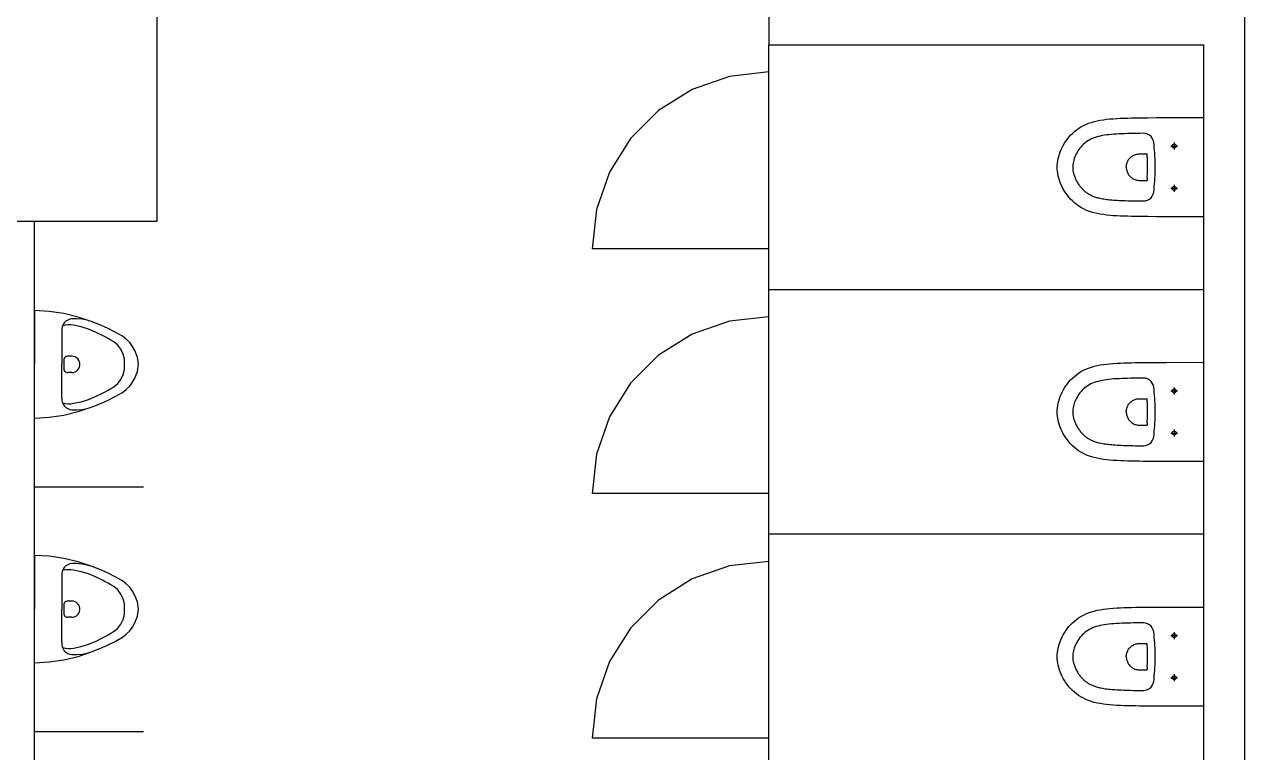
# Model space of a CAD drawing. Header units: centimetres. Extents: x 0 to 12606, y -30 to 2970.
# Drawn here: x 1705.4 to 1929.7, y 1401.7 to 1535.5 of the extents above; entities that cross this region are included whole.
import ezdxf

# ---------------------------------------------------------------- set-up
doc = ezdxf.new("R2010")
doc.units = ezdxf.units.CM
doc.layers.add('SCOTT-MIMARI', color=8, linetype='CONTINUOUS')

msp = doc.modelspace()

# ---------------------------------------------------------------- linework, layer by layer
at = {"layer": 'SCOTT-MIMARI'}
for p, q in [((1842.24, 1539.3), (1842.24, 1531.8)), ((1842.24, 1486.8), (1842.24, 1531.8)), ((1842.24, 1531.8), (1922.24, 1531.8)), ((1899.65, 1516.7), (1900.1, 1516.95)), ((1900.1, 1516.95), (1900.57, 1517.17)), ((1900.57, 1517.17), (1901.06, 1517.37)), ((1901.06, 1517.37), (1901.57, 1517.54)), ((1901.57, 1517.54), (1902.1, 1517.69)), ((1902.1, 1517.69), (1902.64, 1517.82)), ((1902.64, 1517.82), (1903.21, 1517.93)), ((1903.21, 1517.93), (1903.78, 1518.02)), ((1903.78, 1518.02), (1904.37, 1518.1)), ((1904.37, 1518.1), (1904.98, 1518.16)), ((1904.98, 1518.16), (1905.6, 1518.21)), ((1905.6, 1518.21), (1906.24, 1518.25)), ((1906.24, 1518.25), (1906.89, 1518.29)), ((1906.89, 1518.29), (1907.55, 1518.31)), ((1907.55, 1518.31), (1908.24, 1518.33)), ((1908.24, 1518.33), (1908.94, 1518.35)), ((1908.94, 1518.35), (1909.65, 1518.37)), ((1909.65, 1518.37), (1910.39, 1518.38)), ((1910.39, 1518.38), (1911.15, 1518.38)), ((1911.15, 1518.38), (1911.92, 1518.39)), ((1911.92, 1518.39), (1913.55, 1518.4)), ((1913.55, 1518.4), (1915.27, 1518.41)), ((1915.27, 1518.41), (1922.24, 1518.42)), ((1922.24, 1500.17), (1922.24, 1518.42)), ((1897.15, 1514.45), (1897.44, 1514.82)), ((1897.44, 1514.82), (1897.75, 1515.17)), ((1897.75, 1515.17), (1898.08, 1515.51)), ((1898.08, 1515.51), (1898.44, 1515.83)), ((1898.44, 1515.83), (1898.82, 1516.14)), ((1898.82, 1516.14), (1899.22, 1516.43)), ((1899.22, 1516.43), (1899.65, 1516.7)), ((1901.77, 1514.58), (1901.46, 1514.44)), ((1902.09, 1514.71), (1901.77, 1514.58)), ((1902.43, 1514.82), (1902.09, 1514.71)), ((1902.79, 1514.92), (1902.43, 1514.82)), ((1903.16, 1515.01), (1902.79, 1514.92)), ((1903.54, 1515.09), (1903.16, 1515.01)), ((1903.95, 1515.16), (1903.54, 1515.09)), ((1904.37, 1515.22), (1903.95, 1515.16)), ((1904.8, 1515.27), (1904.37, 1515.22)), ((1905.25, 1515.31), (1904.8, 1515.27)), ((1905.71, 1515.35), (1905.25, 1515.31)), ((1906.18, 1515.38), (1905.71, 1515.35)), ((1906.66, 1515.41), (1906.18, 1515.38)), ((1907.14, 1515.43), (1906.66, 1515.41)), ((1907.65, 1515.45), (1907.14, 1515.43)), ((1908.18, 1515.47), (1907.65, 1515.45)), ((1908.73, 1515.48), (1908.18, 1515.47)), ((1909.3, 1515.49), (1908.73, 1515.48)), ((1909.9, 1515.5), (1909.3, 1515.49)), ((1910.51, 1515.51), (1909.9, 1515.5)), ((1911.15, 1515.52), (1910.51, 1515.51)), ((1895.84, 1512.11), (1896.01, 1512.52)), ((1896.01, 1512.52), (1896.2, 1512.92)), ((1896.2, 1512.92), (1896.4, 1513.31)), ((1896.4, 1513.31), (1896.63, 1513.7)), ((1896.63, 1513.7), (1896.88, 1514.08)), ((1896.88, 1514.08), (1897.15, 1514.45)), ((1899.28, 1512.54), (1899.1, 1512.28)), ((1899.47, 1512.8), (1899.28, 1512.54)), ((1899.68, 1513.05), (1899.47, 1512.8)), ((1899.9, 1513.29), (1899.68, 1513.05)), ((1900.13, 1513.52), (1899.9, 1513.29)), ((1900.37, 1513.73), (1900.13, 1513.52)), ((1900.62, 1513.93), (1900.37, 1513.73)), ((1900.89, 1514.12), (1900.62, 1513.93)), ((1901.17, 1514.29), (1900.89, 1514.12)), ((1901.46, 1514.44), (1901.17, 1514.29)), ((1913.08, 1513.37), (1913.02, 1513.88)), ((1913.13, 1512.87), (1913.08, 1513.37)), ((1913.18, 1512.36), (1913.13, 1512.87)), ((1913.21, 1511.85), (1913.18, 1512.36)), ((1916.15, 1513.17), (1917.43, 1513.17)), ((1916.79, 1513.81), (1916.79, 1512.53)), ((1895.29, 1509.64), (1895.32, 1510.05)), ((1895.32, 1510.05), (1895.38, 1510.47)), ((1895.38, 1510.47), (1895.46, 1510.88)), ((1895.46, 1510.88), (1895.57, 1511.29)), ((1895.57, 1511.29), (1895.69, 1511.7)), ((1895.69, 1511.7), (1895.84, 1512.11)), ((1898.2, 1510.06), (1898.16, 1509.8)), ((1898.26, 1510.33), (1898.2, 1510.06)), ((1898.33, 1510.61), (1898.26, 1510.33)), ((1898.42, 1510.89), (1898.33, 1510.61)), ((1898.53, 1511.17), (1898.42, 1510.89)), ((1898.65, 1511.45), (1898.53, 1511.17)), ((1898.79, 1511.73), (1898.65, 1511.45)), ((1898.94, 1512), (1898.79, 1511.73)), ((1899.1, 1512.28), (1898.94, 1512)), ((1908.07, 1509.95), (1908.12, 1510.11)), ((1908.12, 1510.11), (1908.18, 1510.27)), ((1908.18, 1510.27), (1908.25, 1510.42)), ((1908.25, 1510.42), (1908.33, 1510.56)), ((1908.33, 1510.56), (1908.42, 1510.7)), ((1908.42, 1510.7), (1908.52, 1510.83)), ((1908.52, 1510.83), (1908.63, 1510.95)), ((1908.63, 1510.95), (1908.74, 1511.07)), ((1908.74, 1511.07), (1908.87, 1511.18)), ((1908.87, 1511.18), (1908.99, 1511.28)), ((1908.99, 1511.28), (1909.13, 1511.37)), ((1909.13, 1511.37), (1909.28, 1511.45)), ((1909.28, 1511.45), (1909.43, 1511.52)), ((1909.43, 1511.52), (1909.59, 1511.59)), ((1909.59, 1511.59), (1909.75, 1511.64)), ((1909.75, 1511.64), (1909.93, 1511.68)), ((1909.93, 1511.68), (1910.11, 1511.71)), ((1910.11, 1511.71), (1910.3, 1511.73)), ((1910.3, 1511.73), (1910.49, 1511.73)), ((1910.49, 1511.73), (1911.85, 1511.72)), ((1911.85, 1511.22), (1911.85, 1511.72)), ((1911.86, 1511), (1911.85, 1511.22)), ((1911.86, 1510.13), (1911.86, 1511)), ((1911.86, 1509.09), (1911.86, 1510.13)), ((1913.24, 1511.34), (1913.21, 1511.85)), ((1913.27, 1510.83), (1913.24, 1511.34)), ((1913.29, 1510.32), (1913.27, 1510.83)), ((1913.3, 1509.81), (1913.29, 1510.32)), ((1895.28, 1509.3), (1895.29, 1509.64)), ((1895.29, 1508.95), (1895.28, 1509.3)), ((1895.32, 1508.54), (1895.29, 1508.95)), ((1895.38, 1508.13), (1895.32, 1508.54)), ((1895.46, 1507.72), (1895.38, 1508.13)), ((1898.16, 1509.8), (1898.13, 1509.55)), ((1898.13, 1509.55), (1898.13, 1509.3)), ((1898.13, 1509.3), (1898.13, 1509.18)), ((1898.13, 1509.18), (1898.13, 1509.06)), ((1898.13, 1509.06), (1898.14, 1508.94)), ((1898.14, 1508.94), (1898.16, 1508.81)), ((1898.16, 1508.81), (1898.17, 1508.68)), ((1898.17, 1508.68), (1898.2, 1508.55)), ((1898.2, 1508.55), (1898.22, 1508.41)), ((1898.22, 1508.41), (1898.26, 1508.27)), ((1898.26, 1508.27), (1898.29, 1508.12)), ((1898.29, 1508.12), (1898.34, 1507.97)), ((1898.34, 1507.97), (1898.39, 1507.81)), ((1898.39, 1507.81), (1898.44, 1507.66)), ((1907.98, 1509.46), (1908, 1509.63)), ((1907.98, 1509.3), (1907.98, 1509.46)), ((1907.98, 1509.3), (1907.98, 1509.13)), ((1907.98, 1509.13), (1908, 1508.97)), ((1908, 1509.63), (1908.03, 1509.79)), ((1908, 1508.97), (1908.03, 1508.8)), ((1908.03, 1509.79), (1908.07, 1509.95)), ((1908.03, 1508.8), (1908.07, 1508.64)), ((1908.07, 1508.64), (1908.12, 1508.48)), ((1908.12, 1508.48), (1908.18, 1508.33)), ((1908.18, 1508.33), (1908.25, 1508.18)), ((1908.25, 1508.18), (1908.33, 1508.04)), ((1908.33, 1508.04), (1908.42, 1507.9)), ((1908.42, 1507.9), (1908.52, 1507.77)), ((1911.85, 1507.37), (1911.86, 1508.25)), ((1911.86, 1508.25), (1911.86, 1509.09)), ((1913.27, 1507.76), (1913.29, 1508.28)), ((1913.29, 1508.28), (1913.3, 1508.79)), ((1913.3, 1509.3), (1913.3, 1509.81)), ((1913.3, 1508.79), (1913.3, 1509.3)), ((1895.57, 1507.3), (1895.46, 1507.72)), ((1895.69, 1506.89), (1895.57, 1507.3)), ((1895.84, 1506.48), (1895.69, 1506.89)), ((1896.01, 1506.08), (1895.84, 1506.48)), ((1896.2, 1505.68), (1896.01, 1506.08)), ((1896.4, 1505.28), (1896.2, 1505.68)), ((1898.44, 1507.66), (1898.5, 1507.5)), ((1898.5, 1507.5), (1898.57, 1507.33)), ((1898.57, 1507.33), (1898.64, 1507.17)), ((1898.64, 1507.17), (1898.71, 1507.01)), ((1898.71, 1507.01), (1898.79, 1506.85)), ((1898.79, 1506.85), (1898.88, 1506.7)), ((1898.88, 1506.7), (1898.97, 1506.54)), ((1898.97, 1506.54), (1899.06, 1506.38)), ((1899.06, 1506.38), (1899.16, 1506.23)), ((1899.16, 1506.23), (1899.26, 1506.08)), ((1899.26, 1506.08), (1899.36, 1505.94)), ((1899.36, 1505.94), (1899.47, 1505.8)), ((1899.47, 1505.8), (1899.57, 1505.66)), ((1899.57, 1505.66), (1899.68, 1505.53)), ((1908.52, 1507.77), (1908.62, 1507.64)), ((1908.62, 1507.64), (1908.74, 1507.53)), ((1908.74, 1507.53), (1908.86, 1507.42)), ((1908.86, 1507.42), (1908.99, 1507.32)), ((1908.99, 1507.32), (1909.12, 1507.23)), ((1909.12, 1507.23), (1909.27, 1507.15)), ((1909.27, 1507.15), (1909.42, 1507.07)), ((1909.42, 1507.07), (1909.57, 1507.01)), ((1909.57, 1507.01), (1909.74, 1506.96)), ((1909.74, 1506.96), (1909.92, 1506.91)), ((1909.92, 1506.91), (1910.1, 1506.88)), ((1910.1, 1506.88), (1910.29, 1506.87)), ((1910.29, 1506.87), (1910.48, 1506.86)), ((1910.48, 1506.86), (1911.85, 1506.87)), ((1911.85, 1507.37), (1911.85, 1506.87)), ((1913.08, 1505.22), (1913.13, 1505.73)), ((1913.13, 1505.73), (1913.18, 1506.24)), ((1913.18, 1506.24), (1913.21, 1506.75)), ((1913.21, 1506.75), (1913.24, 1507.25)), ((1913.24, 1507.25), (1913.27, 1507.76)), ((1916.79, 1506.06), (1916.79, 1504.78)), ((1896.63, 1504.9), (1896.4, 1505.28)), ((1896.88, 1504.51), (1896.63, 1504.9)), ((1897.15, 1504.14), (1896.88, 1504.51)), ((1897.44, 1503.77), (1897.15, 1504.14)), ((1897.75, 1503.42), (1897.44, 1503.77)), ((1898.08, 1503.08), (1897.75, 1503.42)), ((1899.68, 1505.53), (1899.8, 1505.41)), ((1899.8, 1505.41), (1899.91, 1505.29)), ((1899.91, 1505.29), (1900.03, 1505.17)), ((1900.03, 1505.17), (1900.14, 1505.06)), ((1900.14, 1505.06), (1900.26, 1504.96)), ((1900.26, 1504.96), (1900.38, 1504.85)), ((1900.38, 1504.85), (1900.5, 1504.76)), ((1900.5, 1504.76), (1900.62, 1504.67)), ((1900.62, 1504.67), (1900.74, 1504.58)), ((1900.74, 1504.58), (1900.87, 1504.49)), ((1900.87, 1504.49), (1900.99, 1504.41)), ((1900.99, 1504.41), (1901.12, 1504.33)), ((1901.12, 1504.33), (1901.26, 1504.26)), ((1901.26, 1504.26), (1901.4, 1504.18)), ((1901.4, 1504.18), (1901.54, 1504.12)), ((1901.54, 1504.12), (1901.68, 1504.05)), ((1901.68, 1504.05), (1901.83, 1503.98)), ((1901.83, 1503.98), (1901.99, 1503.92)), ((1901.99, 1503.92), (1902.16, 1503.86)), ((1902.16, 1503.86), (1902.34, 1503.8)), ((1902.34, 1503.8), (1902.52, 1503.74)), ((1902.52, 1503.74), (1902.72, 1503.69)), ((1902.72, 1503.69), (1902.93, 1503.64)), ((1902.93, 1503.64), (1903.14, 1503.59)), ((1903.14, 1503.59), (1903.37, 1503.54)), ((1903.37, 1503.54), (1903.61, 1503.49)), ((1903.61, 1503.49), (1903.86, 1503.45)), ((1903.86, 1503.45), (1904.13, 1503.41)), ((1904.13, 1503.41), (1904.4, 1503.37)), ((1904.4, 1503.37), (1904.69, 1503.34)), ((1904.69, 1503.34), (1904.98, 1503.31)), ((1913.02, 1504.71), (1913.08, 1505.22)), ((1916.15, 1505.42), (1917.43, 1505.42)), ((1898.44, 1502.76), (1898.08, 1503.08)), ((1898.82, 1502.45), (1898.44, 1502.76)), ((1899.22, 1502.16), (1898.82, 1502.45)), ((1899.65, 1501.89), (1899.22, 1502.16)), ((1900.1, 1501.65), (1899.65, 1501.89)), ((1900.57, 1501.42), (1900.1, 1501.65)), ((1901.06, 1501.22), (1900.57, 1501.42)), ((1901.57, 1501.05), (1901.06, 1501.22)), ((1904.98, 1503.31), (1905.3, 1503.28)), ((1905.3, 1503.28), (1905.62, 1503.25)), ((1905.62, 1503.25), (1905.96, 1503.23)), ((1905.96, 1503.23), (1906.31, 1503.2)), ((1906.31, 1503.2), (1906.67, 1503.18)), ((1906.67, 1503.18), (1907.05, 1503.17)), ((1907.05, 1503.17), (1907.44, 1503.15)), ((1907.44, 1503.15), (1907.85, 1503.14)), ((1907.85, 1503.14), (1908.28, 1503.12)), ((1908.28, 1503.12), (1908.72, 1503.11)), ((1908.72, 1503.11), (1909.17, 1503.1)), ((1909.17, 1503.1), (1909.64, 1503.09)), ((1909.64, 1503.09), (1910.13, 1503.09)), ((1910.13, 1503.09), (1910.63, 1503.08)), ((1910.63, 1503.08), (1911.15, 1503.08)), ((1902.1, 1500.9), (1901.57, 1501.05)), ((1902.64, 1500.77), (1902.1, 1500.9)), ((1903.21, 1500.66), (1902.64, 1500.77)), ((1903.78, 1500.57), (1903.21, 1500.66)), ((1904.37, 1500.49), (1903.78, 1500.57)), ((1904.98, 1500.43), (1904.37, 1500.49)), ((1905.6, 1500.38), (1904.98, 1500.43)), ((1906.24, 1500.34), (1905.6, 1500.38)), ((1906.89, 1500.31), (1906.24, 1500.34)), ((1907.55, 1500.28), (1906.89, 1500.31)), ((1908.24, 1500.26), (1907.55, 1500.28)), ((1908.94, 1500.24), (1908.24, 1500.26)), ((1909.65, 1500.23), (1908.94, 1500.24)), ((1910.39, 1500.22), (1909.65, 1500.23)), ((1911.15, 1500.21), (1910.39, 1500.22)), ((1911.92, 1500.2), (1911.15, 1500.21)), ((1913.55, 1500.19), (1911.92, 1500.2)), ((1916.17, 1500.18), (1913.55, 1500.19)), ((1922.24, 1500.17), (1916.17, 1500.18)), ((1842.24, 1441.8), (1842.24, 1486.8)), ((1842.24, 1486.8), (1922.24, 1486.8)), ((1707.24, 1482.92), (1707.24, 1473.05)), ((1712.24, 1479.21), (1712.24, 1473.05)), ((1714.09, 1474.53), (1713.34, 1474.53)), ((1707.24, 1463.17), (1707.24, 1473.05)), ((1712.24, 1466.88), (1712.24, 1473.05)), ((1712.59, 1473.78), (1712.59, 1472.28)), ((1899.65, 1471.7), (1900.1, 1471.95)), ((1900.1, 1471.95), (1900.57, 1472.17)), ((1900.57, 1472.17), (1901.06, 1472.37)), ((1901.06, 1472.37), (1901.57, 1472.54)), ((1901.57, 1472.54), (1902.1, 1472.69)), ((1902.1, 1472.69), (1902.64, 1472.82)), ((1902.64, 1472.82), (1903.21, 1472.93)), ((1903.21, 1472.93), (1903.78, 1473.02)), ((1903.78, 1473.02), (1904.37, 1473.1)), ((1904.37, 1473.1), (1904.98, 1473.16)), ((1904.98, 1473.16), (1905.6, 1473.21)), ((1905.6, 1473.21), (1906.24, 1473.25)), ((1906.24, 1473.25), (1906.89, 1473.29)), ((1906.89, 1473.29), (1907.55, 1473.31)), ((1907.55, 1473.31), (1908.24, 1473.33)), ((1908.24, 1473.33), (1908.94, 1473.35)), ((1908.94, 1473.35), (1909.65, 1473.37)), ((1909.65, 1473.37), (1910.39, 1473.38)), ((1910.39, 1473.38), (1911.15, 1473.38)), ((1911.15, 1473.38), (1911.92, 1473.39)), ((1911.92, 1473.39), (1913.55, 1473.4)), ((1913.55, 1473.4), (1915.27, 1473.41)), ((1915.27, 1473.41), (1922.24, 1473.42)), ((1922.24, 1455.17), (1922.24, 1473.42)), ((1714.09, 1471.53), (1713.34, 1471.53)), ((1897.15, 1469.45), (1897.44, 1469.82)), ((1897.44, 1469.82), (1897.75, 1470.17)), ((1897.75, 1470.17), (1898.08, 1470.51)), ((1898.08, 1470.51), (1898.44, 1470.83)), ((1898.44, 1470.83), (1898.82, 1471.14)), ((1898.82, 1471.14), (1899.22, 1471.43)), ((1899.22, 1471.43), (1899.65, 1471.7)), ((1902.09, 1469.71), (1901.77, 1469.58)), ((1902.43, 1469.82), (1902.09, 1469.71)), ((1902.79, 1469.92), (1902.43, 1469.82)), ((1903.16, 1470.01), (1902.79, 1469.92)), ((1903.54, 1470.09), (1903.16, 1470.01)), ((1903.95, 1470.16), (1903.54, 1470.09)), ((1904.37, 1470.22), (1903.95, 1470.16)), ((1904.8, 1470.27), (1904.37, 1470.22)), ((1905.25, 1470.31), (1904.8, 1470.27)), ((1905.71, 1470.35), (1905.25, 1470.31)), ((1906.18, 1470.38), (1905.71, 1470.35)), ((1906.66, 1470.41), (1906.18, 1470.38)), ((1907.14, 1470.43), (1906.66, 1470.41)), ((1907.65, 1470.45), (1907.14, 1470.43)), ((1908.18, 1470.47), (1907.65, 1470.45)), ((1908.73, 1470.48), (1908.18, 1470.47)), ((1909.3, 1470.49), (1908.73, 1470.48)), ((1909.9, 1470.5), (1909.3, 1470.49)), ((1910.51, 1470.51), (1909.9, 1470.5)), ((1911.15, 1470.52), (1910.51, 1470.51)), ((1895.84, 1467.11), (1896.01, 1467.52)), ((1896.01, 1467.52), (1896.2, 1467.92)), ((1896.2, 1467.92), (1896.4, 1468.31)), ((1896.4, 1468.31), (1896.63, 1468.7)), ((1896.63, 1468.7), (1896.88, 1469.08)), ((1896.88, 1469.08), (1897.15, 1469.45)), ((1899.28, 1467.54), (1899.1, 1467.28)), ((1899.47, 1467.8), (1899.28, 1467.54)), ((1899.68, 1468.05), (1899.47, 1467.8)), ((1899.9, 1468.29), (1899.68, 1468.05)), ((1900.13, 1468.52), (1899.9, 1468.29)), ((1900.37, 1468.73), (1900.13, 1468.52)), ((1900.62, 1468.93), (1900.37, 1468.73)), ((1900.89, 1469.12), (1900.62, 1468.93)), ((1901.17, 1469.29), (1900.89, 1469.12)), ((1901.46, 1469.44), (1901.17, 1469.29)), ((1901.77, 1469.58), (1901.46, 1469.44)), ((1913.08, 1468.37), (1913.02, 1468.88)), ((1913.13, 1467.87), (1913.08, 1468.37)), ((1913.18, 1467.36), (1913.13, 1467.87)), ((1916.15, 1468.17), (1917.43, 1468.17)), ((1916.79, 1468.81), (1916.79, 1467.53)), ((1895.32, 1465.05), (1895.38, 1465.47)), ((1895.38, 1465.47), (1895.46, 1465.88)), ((1895.46, 1465.88), (1895.57, 1466.29)), ((1895.57, 1466.29), (1895.69, 1466.7)), ((1895.69, 1466.7), (1895.84, 1467.11)), ((1898.26, 1465.33), (1898.2, 1465.06)), ((1898.33, 1465.61), (1898.26, 1465.33)), ((1898.42, 1465.89), (1898.33, 1465.61)), ((1898.53, 1466.17), (1898.42, 1465.89)), ((1898.65, 1466.45), (1898.53, 1466.17)), ((1898.79, 1466.73), (1898.65, 1466.45)), ((1898.94, 1467), (1898.79, 1466.73)), ((1899.1, 1467.28), (1898.94, 1467)), ((1908.12, 1465.11), (1908.18, 1465.27)), ((1908.18, 1465.27), (1908.25, 1465.42)), ((1908.25, 1465.42), (1908.33, 1465.56)), ((1908.33, 1465.56), (1908.42, 1465.7)), ((1908.42, 1465.7), (1908.52, 1465.83)), ((1908.52, 1465.83), (1908.63, 1465.95)), ((1908.63, 1465.95), (1908.74, 1466.07)), ((1908.74, 1466.07), (1908.87, 1466.18)), ((1908.87, 1466.18), (1908.99, 1466.28)), ((1908.99, 1466.28), (1909.13, 1466.37)), ((1909.13, 1466.37), (1909.28, 1466.45)), ((1909.28, 1466.45), (1909.43, 1466.52)), ((1909.43, 1466.52), (1909.59, 1466.59)), ((1909.59, 1466.59), (1909.75, 1466.64)), ((1909.75, 1466.64), (1909.93, 1466.68)), ((1909.93, 1466.68), (1910.11, 1466.71)), ((1910.11, 1466.71), (1910.3, 1466.73)), ((1910.3, 1466.73), (1910.49, 1466.73)), ((1910.49, 1466.73), (1911.85, 1466.72)), ((1911.85, 1466.22), (1911.85, 1466.72)), ((1911.86, 1466), (1911.85, 1466.22)), ((1911.86, 1465.13), (1911.86, 1466)), ((1913.21, 1466.85), (1913.18, 1467.36)), ((1913.24, 1466.34), (1913.21, 1466.85)), ((1913.27, 1465.83), (1913.24, 1466.34)), ((1913.29, 1465.32), (1913.27, 1465.83)), ((1913.3, 1464.81), (1913.29, 1465.32)), ((1895.28, 1464.3), (1895.29, 1464.64)), ((1895.29, 1463.95), (1895.28, 1464.3)), ((1895.29, 1464.64), (1895.32, 1465.05)), ((1895.32, 1463.54), (1895.29, 1463.95)), ((1895.38, 1463.13), (1895.32, 1463.54)), ((1895.46, 1462.72), (1895.38, 1463.13)), ((1898.16, 1464.8), (1898.13, 1464.55)), ((1898.13, 1464.55), (1898.13, 1464.3)), ((1898.13, 1464.3), (1898.13, 1464.18)), ((1898.13, 1464.18), (1898.13, 1464.06)), ((1898.13, 1464.06), (1898.14, 1463.94)), ((1898.14, 1463.94), (1898.16, 1463.81)), ((1898.2, 1465.06), (1898.16, 1464.8)), ((1898.16, 1463.81), (1898.17, 1463.68)), ((1898.17, 1463.68), (1898.2, 1463.55)), ((1898.2, 1463.55), (1898.22, 1463.41)), ((1898.22, 1463.41), (1898.26, 1463.27)), ((1898.26, 1463.27), (1898.29, 1463.12)), ((1898.29, 1463.12), (1898.34, 1462.97)), ((1898.34, 1462.97), (1898.39, 1462.81)), ((1907.98, 1464.46), (1908, 1464.63)), ((1907.98, 1464.3), (1907.98, 1464.46)), ((1907.98, 1464.3), (1907.98, 1464.13)), ((1907.98, 1464.13), (1908, 1463.97)), ((1908, 1464.63), (1908.03, 1464.79)), ((1908, 1463.97), (1908.03, 1463.8)), ((1908.03, 1464.79), (1908.07, 1464.95)), ((1908.03, 1463.8), (1908.07, 1463.64)), ((1908.07, 1464.95), (1908.12, 1465.11)), ((1908.07, 1463.64), (1908.12, 1463.48)), ((1908.12, 1463.48), (1908.18, 1463.33)), ((1908.18, 1463.33), (1908.25, 1463.18)), ((1908.25, 1463.18), (1908.33, 1463.04)), ((1908.33, 1463.04), (1908.42, 1462.9)), ((1911.85, 1462.37), (1911.86, 1463.25)), ((1911.86, 1464.09), (1911.86, 1465.13)), ((1911.86, 1463.25), (1911.86, 1464.09)), ((1913.27, 1462.76), (1913.29, 1463.28)), ((1913.29, 1463.28), (1913.3, 1463.79)), ((1913.3, 1464.3), (1913.3, 1464.81)), ((1913.3, 1463.79), (1913.3, 1464.3)), ((1895.57, 1462.3), (1895.46, 1462.72)), ((1895.69, 1461.89), (1895.57, 1462.3)), ((1895.84, 1461.48), (1895.69, 1461.89)), ((1896.01, 1461.08), (1895.84, 1461.48)), ((1896.2, 1460.68), (1896.01, 1461.08)), ((1898.39, 1462.81), (1898.44, 1462.66)), ((1898.44, 1462.66), (1898.5, 1462.5)), ((1898.5, 1462.5), (1898.57, 1462.33)), ((1898.57, 1462.33), (1898.64, 1462.17)), ((1898.64, 1462.17), (1898.71, 1462.01)), ((1898.71, 1462.01), (1898.79, 1461.85)), ((1898.79, 1461.85), (1898.88, 1461.7)), ((1898.88, 1461.7), (1898.97, 1461.54)), ((1898.97, 1461.54), (1899.06, 1461.38)), ((1899.06, 1461.38), (1899.16, 1461.23)), ((1899.16, 1461.23), (1899.26, 1461.08)), ((1899.26, 1461.08), (1899.36, 1460.94)), ((1899.36, 1460.94), (1899.47, 1460.8)), ((1899.47, 1460.8), (1899.57, 1460.66)), ((1908.42, 1462.9), (1908.52, 1462.77)), ((1908.52, 1462.77), (1908.62, 1462.64)), ((1908.62, 1462.64), (1908.74, 1462.53)), ((1908.74, 1462.53), (1908.86, 1462.42)), ((1908.86, 1462.42), (1908.99, 1462.32)), ((1908.99, 1462.32), (1909.12, 1462.23)), ((1909.12, 1462.23), (1909.27, 1462.15)), ((1909.27, 1462.15), (1909.42, 1462.07)), ((1909.42, 1462.07), (1909.57, 1462.01)), ((1909.57, 1462.01), (1909.74, 1461.96)), ((1909.74, 1461.96), (1909.92, 1461.91)), ((1909.92, 1461.91), (1910.1, 1461.88)), ((1910.1, 1461.88), (1910.29, 1461.87)), ((1910.29, 1461.87), (1910.48, 1461.86)), ((1910.48, 1461.86), (1911.85, 1461.87)), ((1911.85, 1462.37), (1911.85, 1461.87)), ((1913.08, 1460.22), (1913.13, 1460.73)), ((1913.13, 1460.73), (1913.18, 1461.24)), ((1913.18, 1461.24), (1913.21, 1461.75)), ((1913.21, 1461.75), (1913.24, 1462.25)), ((1913.24, 1462.25), (1913.27, 1462.76)), ((1916.79, 1461.06), (1916.79, 1459.78)), ((1896.4, 1460.28), (1896.2, 1460.68)), ((1896.63, 1459.9), (1896.4, 1460.28)), ((1896.88, 1459.51), (1896.63, 1459.9)), ((1897.15, 1459.14), (1896.88, 1459.51)), ((1897.44, 1458.77), (1897.15, 1459.14)), ((1897.75, 1458.42), (1897.44, 1458.77)), ((1899.57, 1460.66), (1899.68, 1460.53)), ((1899.68, 1460.53), (1899.8, 1460.41)), ((1899.8, 1460.41), (1899.91, 1460.29)), ((1899.91, 1460.29), (1900.03, 1460.17)), ((1900.03, 1460.17), (1900.14, 1460.06)), ((1900.14, 1460.06), (1900.26, 1459.96)), ((1900.26, 1459.96), (1900.38, 1459.85)), ((1900.38, 1459.85), (1900.5, 1459.76)), ((1900.5, 1459.76), (1900.62, 1459.67)), ((1900.62, 1459.67), (1900.74, 1459.58)), ((1900.74, 1459.58), (1900.87, 1459.49)), ((1900.87, 1459.49), (1900.99, 1459.41)), ((1900.99, 1459.41), (1901.12, 1459.33)), ((1901.12, 1459.33), (1901.26, 1459.26)), ((1901.26, 1459.26), (1901.4, 1459.18)), ((1901.4, 1459.18), (1901.54, 1459.12)), ((1901.54, 1459.12), (1901.68, 1459.05)), ((1901.68, 1459.05), (1901.83, 1458.98)), ((1901.83, 1458.98), (1901.99, 1458.92)), ((1901.99, 1458.92), (1902.16, 1458.86)), ((1902.16, 1458.86), (1902.34, 1458.8)), ((1902.34, 1458.8), (1902.52, 1458.74)), ((1902.52, 1458.74), (1902.72, 1458.69)), ((1902.72, 1458.69), (1902.93, 1458.64)), ((1902.93, 1458.64), (1903.14, 1458.59)), ((1903.14, 1458.59), (1903.37, 1458.54)), ((1903.37, 1458.54), (1903.61, 1458.49)), ((1903.61, 1458.49), (1903.86, 1458.45)), ((1903.86, 1458.45), (1904.13, 1458.41)), ((1913.02, 1459.71), (1913.08, 1460.22)), ((1916.15, 1460.42), (1917.43, 1460.42)), ((1898.08, 1458.08), (1897.75, 1458.42)), ((1898.44, 1457.76), (1898.08, 1458.08)), ((1898.82, 1457.45), (1898.44, 1457.76)), ((1899.22, 1457.16), (1898.82, 1457.45)), ((1899.65, 1456.89), (1899.22, 1457.16)), ((1900.1, 1456.65), (1899.65, 1456.89)), ((1900.57, 1456.42), (1900.1, 1456.65)), ((1901.06, 1456.22), (1900.57, 1456.42)), ((1901.57, 1456.05), (1901.06, 1456.22)), ((1904.13, 1458.41), (1904.4, 1458.37)), ((1904.4, 1458.37), (1904.69, 1458.34)), ((1904.69, 1458.34), (1904.98, 1458.31)), ((1904.98, 1458.31), (1905.3, 1458.28)), ((1905.3, 1458.28), (1905.62, 1458.25)), ((1905.62, 1458.25), (1905.96, 1458.23)), ((1905.96, 1458.23), (1906.31, 1458.2)), ((1906.31, 1458.2), (1906.67, 1458.18)), ((1906.67, 1458.18), (1907.05, 1458.17)), ((1907.05, 1458.17), (1907.44, 1458.15)), ((1907.44, 1458.15), (1907.85, 1458.14)), ((1907.85, 1458.14), (1908.28, 1458.12)), ((1908.28, 1458.12), (1908.72, 1458.11)), ((1908.72, 1458.11), (1909.17, 1458.1)), ((1909.17, 1458.1), (1909.64, 1458.09)), ((1909.64, 1458.09), (1910.13, 1458.09)), ((1910.13, 1458.09), (1910.63, 1458.08)), ((1910.63, 1458.08), (1911.15, 1458.08)), ((1902.1, 1455.9), (1901.57, 1456.05)), ((1902.64, 1455.77), (1902.1, 1455.9)), ((1903.21, 1455.66), (1902.64, 1455.77)), ((1903.78, 1455.57), (1903.21, 1455.66)), ((1904.37, 1455.49), (1903.78, 1455.57)), ((1904.98, 1455.43), (1904.37, 1455.49)), ((1905.6, 1455.38), (1904.98, 1455.43)), ((1906.24, 1455.34), (1905.6, 1455.38)), ((1906.89, 1455.31), (1906.24, 1455.34)), ((1907.55, 1455.28), (1906.89, 1455.31)), ((1908.24, 1455.26), (1907.55, 1455.28)), ((1908.94, 1455.24), (1908.24, 1455.26)), ((1909.65, 1455.23), (1908.94, 1455.24)), ((1910.39, 1455.22), (1909.65, 1455.23)), ((1911.15, 1455.21), (1910.39, 1455.22)), ((1911.92, 1455.2), (1911.15, 1455.21)), ((1913.55, 1455.19), (1911.92, 1455.2)), ((1916.17, 1455.18), (1913.55, 1455.19)), ((1922.24, 1455.17), (1916.17, 1455.18)), ((1922.24, 1441.8), (1842.24, 1441.8)), ((1842.24, 1396.8), (1842.24, 1441.8)), ((1707.24, 1437.92), (1707.24, 1428.05)), ((1712.24, 1434.21), (1712.24, 1428.05)), ((1714.09, 1429.53), (1713.34, 1429.53)), ((1707.24, 1418.17), (1707.24, 1428.05)), ((1712.24, 1421.88), (1712.24, 1428.05)), ((1712.59, 1428.78), (1712.59, 1427.28)), ((1900.1, 1426.95), (1900.57, 1427.17)), ((1900.57, 1427.17), (1901.06, 1427.37)), ((1901.06, 1427.37), (1901.57, 1427.54)), ((1901.57, 1427.54), (1902.1, 1427.69)), ((1902.1, 1427.69), (1902.64, 1427.82)), ((1902.64, 1427.82), (1903.21, 1427.93)), ((1903.21, 1427.93), (1903.78, 1428.02)), ((1903.78, 1428.02), (1904.37, 1428.1)), ((1904.37, 1428.1), (1904.98, 1428.16)), ((1904.98, 1428.16), (1905.6, 1428.21)), ((1905.6, 1428.21), (1906.24, 1428.25)), ((1906.24, 1428.25), (1906.89, 1428.29)), ((1906.89, 1428.29), (1907.55, 1428.31)), ((1907.55, 1428.31), (1908.24, 1428.33)), ((1908.24, 1428.33), (1908.94, 1428.35)), ((1908.94, 1428.35), (1909.65, 1428.37)), ((1909.65, 1428.37), (1910.39, 1428.38)), ((1910.39, 1428.38), (1911.15, 1428.38)), ((1911.15, 1428.38), (1911.92, 1428.39)), ((1911.92, 1428.39), (1913.55, 1428.4)), ((1913.55, 1428.4), (1915.27, 1428.41)), ((1915.27, 1428.41), (1922.24, 1428.42)), ((1922.24, 1410.17), (1922.24, 1428.42)), ((1714.09, 1426.53), (1713.34, 1426.53)), ((1897.15, 1424.45), (1897.44, 1424.82)), ((1897.44, 1424.82), (1897.75, 1425.17)), ((1897.75, 1425.17), (1898.08, 1425.51)), ((1898.08, 1425.51), (1898.44, 1425.83)), ((1898.44, 1425.83), (1898.82, 1426.14)), ((1898.82, 1426.14), (1899.22, 1426.43)), ((1899.22, 1426.43), (1899.65, 1426.7)), ((1899.65, 1426.7), (1900.1, 1426.95)), ((1902.43, 1424.82), (1902.09, 1424.71)), ((1902.79, 1424.92), (1902.43, 1424.82)), ((1903.16, 1425.01), (1902.79, 1424.92)), ((1903.54, 1425.09), (1903.16, 1425.01)), ((1903.95, 1425.16), (1903.54, 1425.09)), ((1904.37, 1425.22), (1903.95, 1425.16)), ((1904.8, 1425.27), (1904.37, 1425.22)), ((1905.25, 1425.31), (1904.8, 1425.27)), ((1905.71, 1425.35), (1905.25, 1425.31)), ((1906.18, 1425.38), (1905.71, 1425.35)), ((1906.66, 1425.41), (1906.18, 1425.38)), ((1907.14, 1425.43), (1906.66, 1425.41)), ((1907.65, 1425.45), (1907.14, 1425.43)), ((1908.18, 1425.47), (1907.65, 1425.45)), ((1908.73, 1425.48), (1908.18, 1425.47)), ((1909.3, 1425.49), (1908.73, 1425.48)), ((1909.9, 1425.5), (1909.3, 1425.49)), ((1910.51, 1425.51), (1909.9, 1425.5)), ((1911.15, 1425.52), (1910.51, 1425.51)), ((1896.01, 1422.52), (1896.2, 1422.92)), ((1896.2, 1422.92), (1896.4, 1423.31)), ((1896.4, 1423.31), (1896.63, 1423.7)), ((1896.63, 1423.7), (1896.88, 1424.08)), ((1896.88, 1424.08), (1897.15, 1424.45)), ((1899.28, 1422.54), (1899.1, 1422.28)), ((1899.47, 1422.8), (1899.28, 1422.54)), ((1899.68, 1423.05), (1899.47, 1422.8)), ((1899.9, 1423.29), (1899.68, 1423.05)), ((1900.13, 1423.52), (1899.9, 1423.29)), ((1900.37, 1423.73), (1900.13, 1423.52)), ((1900.62, 1423.93), (1900.37, 1423.73)), ((1900.89, 1424.12), (1900.62, 1423.93)), ((1901.17, 1424.29), (1900.89, 1424.12)), ((1901.46, 1424.44), (1901.17, 1424.29)), ((1901.77, 1424.58), (1901.46, 1424.44)), ((1902.09, 1424.71), (1901.77, 1424.58)), ((1913.08, 1423.37), (1913.02, 1423.88)), ((1913.13, 1422.87), (1913.08, 1423.37)), ((1913.18, 1422.36), (1913.13, 1422.87)), ((1916.15, 1423.17), (1917.43, 1423.17)), ((1916.79, 1423.81), (1916.79, 1422.53)), ((1895.32, 1420.05), (1895.38, 1420.47)), ((1895.38, 1420.47), (1895.46, 1420.88)), ((1895.46, 1420.88), (1895.57, 1421.29)), ((1895.57, 1421.29), (1895.69, 1421.7)), ((1895.69, 1421.7), (1895.84, 1422.11)), ((1895.84, 1422.11), (1896.01, 1422.52)), ((1898.26, 1420.33), (1898.2, 1420.06)), ((1898.33, 1420.61), (1898.26, 1420.33)), ((1898.42, 1420.89), (1898.33, 1420.61)), ((1898.53, 1421.17), (1898.42, 1420.89)), ((1898.65, 1421.45), (1898.53, 1421.17)), ((1898.79, 1421.73), (1898.65, 1421.45)), ((1898.94, 1422), (1898.79, 1421.73)), ((1899.1, 1422.28), (1898.94, 1422)), ((1908.18, 1420.27), (1908.25, 1420.42)), ((1908.25, 1420.42), (1908.33, 1420.56)), ((1908.33, 1420.56), (1908.42, 1420.7)), ((1908.42, 1420.7), (1908.52, 1420.83)), ((1908.52, 1420.83), (1908.63, 1420.95)), ((1908.63, 1420.95), (1908.74, 1421.07)), ((1908.74, 1421.07), (1908.87, 1421.18)), ((1908.87, 1421.18), (1908.99, 1421.28)), ((1908.99, 1421.28), (1909.13, 1421.37)), ((1909.13, 1421.37), (1909.28, 1421.45)), ((1909.28, 1421.45), (1909.43, 1421.52)), ((1909.43, 1421.52), (1909.59, 1421.59)), ((1909.59, 1421.59), (1909.75, 1421.64)), ((1909.75, 1421.64), (1909.93, 1421.68)), ((1909.93, 1421.68), (1910.11, 1421.71)), ((1910.11, 1421.71), (1910.3, 1421.73)), ((1910.3, 1421.73), (1910.49, 1421.73)), ((1910.49, 1421.73), (1911.85, 1421.72)), ((1911.85, 1421.22), (1911.85, 1421.72)), ((1911.86, 1421), (1911.85, 1421.22)), ((1911.86, 1420.13), (1911.86, 1421)), ((1913.21, 1421.85), (1913.18, 1422.36)), ((1913.24, 1421.34), (1913.21, 1421.85)), ((1913.27, 1420.83), (1913.24, 1421.34)), ((1913.29, 1420.32), (1913.27, 1420.83)), ((1913.3, 1419.81), (1913.29, 1420.32)), ((1895.28, 1419.3), (1895.29, 1419.64)), ((1895.29, 1418.95), (1895.28, 1419.3)), ((1895.29, 1419.64), (1895.32, 1420.05)), ((1895.32, 1418.54), (1895.29, 1418.95)), ((1895.38, 1418.13), (1895.32, 1418.54)), ((1895.46, 1417.72), (1895.38, 1418.13)), ((1898.16, 1419.8), (1898.13, 1419.55)), ((1898.13, 1419.55), (1898.13, 1419.3)), ((1898.13, 1419.3), (1898.13, 1419.18)), ((1898.13, 1419.18), (1898.13, 1419.06)), ((1898.13, 1419.06), (1898.14, 1418.94)), ((1898.14, 1418.94), (1898.16, 1418.81)), ((1898.2, 1420.06), (1898.16, 1419.8)), ((1898.16, 1418.81), (1898.17, 1418.68)), ((1898.17, 1418.68), (1898.2, 1418.55)), ((1898.2, 1418.55), (1898.22, 1418.41)), ((1898.22, 1418.41), (1898.26, 1418.27)), ((1898.26, 1418.27), (1898.29, 1418.12)), ((1898.29, 1418.12), (1898.34, 1417.97)), ((1907.98, 1419.46), (1908, 1419.63)), ((1907.98, 1419.3), (1907.98, 1419.46)), ((1907.98, 1419.3), (1907.98, 1419.13)), ((1907.98, 1419.13), (1908, 1418.97)), ((1908, 1419.63), (1908.03, 1419.79)), ((1908, 1418.97), (1908.03, 1418.8)), ((1908.03, 1419.79), (1908.07, 1419.95)), ((1908.03, 1418.8), (1908.07, 1418.64)), ((1908.07, 1419.95), (1908.12, 1420.11)), ((1908.07, 1418.64), (1908.12, 1418.48)), ((1908.12, 1420.11), (1908.18, 1420.27)), ((1908.12, 1418.48), (1908.18, 1418.33)), ((1908.18, 1418.33), (1908.25, 1418.18)), ((1908.25, 1418.18), (1908.33, 1418.04)), ((1911.85, 1417.37), (1911.86, 1418.25)), ((1911.86, 1419.09), (1911.86, 1420.13)), ((1911.86, 1418.25), (1911.86, 1419.09)), ((1913.27, 1417.76), (1913.29, 1418.28)), ((1913.29, 1418.28), (1913.3, 1418.79)), ((1913.3, 1419.3), (1913.3, 1419.81)), ((1913.3, 1418.79), (1913.3, 1419.3)), ((1895.57, 1417.3), (1895.46, 1417.72)), ((1895.69, 1416.89), (1895.57, 1417.3)), ((1895.84, 1416.48), (1895.69, 1416.89)), ((1896.01, 1416.08), (1895.84, 1416.48)), ((1896.2, 1415.68), (1896.01, 1416.08)), ((1898.34, 1417.97), (1898.39, 1417.81)), ((1898.39, 1417.81), (1898.44, 1417.66)), ((1898.44, 1417.66), (1898.5, 1417.5)), ((1898.5, 1417.5), (1898.57, 1417.33)), ((1898.57, 1417.33), (1898.64, 1417.17)), ((1898.64, 1417.17), (1898.71, 1417.01)), ((1898.71, 1417.01), (1898.79, 1416.85)), ((1898.79, 1416.85), (1898.88, 1416.7)), ((1898.88, 1416.7), (1898.97, 1416.54)), ((1898.97, 1416.54), (1899.06, 1416.38)), ((1899.06, 1416.38), (1899.16, 1416.23)), ((1899.16, 1416.23), (1899.26, 1416.08)), ((1899.26, 1416.08), (1899.36, 1415.94)), ((1899.36, 1415.94), (1899.47, 1415.8)), ((1908.33, 1418.04), (1908.42, 1417.9)), ((1908.42, 1417.9), (1908.52, 1417.77)), ((1908.52, 1417.77), (1908.62, 1417.64)), ((1908.62, 1417.64), (1908.74, 1417.53)), ((1908.74, 1417.53), (1908.86, 1417.42)), ((1908.86, 1417.42), (1908.99, 1417.32)), ((1908.99, 1417.32), (1909.12, 1417.23)), ((1909.12, 1417.23), (1909.27, 1417.15)), ((1909.27, 1417.15), (1909.42, 1417.07)), ((1909.42, 1417.07), (1909.57, 1417.01)), ((1909.57, 1417.01), (1909.74, 1416.96)), ((1909.74, 1416.96), (1909.92, 1416.91)), ((1909.92, 1416.91), (1910.1, 1416.88)), ((1910.1, 1416.88), (1910.29, 1416.87)), ((1910.29, 1416.87), (1910.48, 1416.86)), ((1910.48, 1416.86), (1911.85, 1416.87)), ((1911.85, 1417.37), (1911.85, 1416.87)), ((1913.13, 1415.73), (1913.18, 1416.24)), ((1913.18, 1416.24), (1913.21, 1416.75)), ((1913.21, 1416.75), (1913.24, 1417.25)), ((1913.24, 1417.25), (1913.27, 1417.76)), ((1916.79, 1416.06), (1916.79, 1414.78)), ((1896.4, 1415.28), (1896.2, 1415.68)), ((1896.63, 1414.9), (1896.4, 1415.28)), ((1896.88, 1414.51), (1896.63, 1414.9)), ((1897.15, 1414.14), (1896.88, 1414.51)), ((1897.44, 1413.77), (1897.15, 1414.14)), ((1897.75, 1413.42), (1897.44, 1413.77)), ((1899.47, 1415.8), (1899.57, 1415.66)), ((1899.57, 1415.66), (1899.68, 1415.53)), ((1899.68, 1415.53), (1899.8, 1415.41)), ((1899.8, 1415.41), (1899.91, 1415.29)), ((1899.91, 1415.29), (1900.03, 1415.17)), ((1900.03, 1415.17), (1900.14, 1415.06)), ((1900.14, 1415.06), (1900.26, 1414.96)), ((1900.26, 1414.96), (1900.38, 1414.85)), ((1900.38, 1414.85), (1900.5, 1414.76)), ((1900.5, 1414.76), (1900.62, 1414.67)), ((1900.62, 1414.67), (1900.74, 1414.58)), ((1900.74, 1414.58), (1900.87, 1414.49)), ((1900.87, 1414.49), (1900.99, 1414.41)), ((1900.99, 1414.41), (1901.12, 1414.33)), ((1901.12, 1414.33), (1901.26, 1414.26)), ((1901.26, 1414.26), (1901.4, 1414.18)), ((1901.4, 1414.18), (1901.54, 1414.12)), ((1901.54, 1414.12), (1901.68, 1414.05)), ((1901.68, 1414.05), (1901.83, 1413.98)), ((1901.83, 1413.98), (1901.99, 1413.92)), ((1901.99, 1413.92), (1902.16, 1413.86)), ((1902.16, 1413.86), (1902.34, 1413.8)), ((1902.34, 1413.8), (1902.52, 1413.74)), ((1902.52, 1413.74), (1902.72, 1413.69)), ((1902.72, 1413.69), (1902.93, 1413.64)), ((1902.93, 1413.64), (1903.14, 1413.59)), ((1903.14, 1413.59), (1903.37, 1413.54)), ((1913.02, 1414.71), (1913.08, 1415.22)), ((1913.08, 1415.22), (1913.13, 1415.73)), ((1916.15, 1415.42), (1917.43, 1415.42)), ((1898.08, 1413.08), (1897.75, 1413.42)), ((1898.44, 1412.76), (1898.08, 1413.08)), ((1898.82, 1412.45), (1898.44, 1412.76)), ((1899.22, 1412.16), (1898.82, 1412.45)), ((1899.65, 1411.89), (1899.22, 1412.16)), ((1900.1, 1411.65), (1899.65, 1411.89)), ((1900.57, 1411.42), (1900.1, 1411.65)), ((1901.06, 1411.22), (1900.57, 1411.42)), ((1903.37, 1413.54), (1903.61, 1413.49)), ((1903.61, 1413.49), (1903.86, 1413.45)), ((1903.86, 1413.45), (1904.13, 1413.41)), ((1904.13, 1413.41), (1904.4, 1413.37)), ((1904.4, 1413.37), (1904.69, 1413.34)), ((1904.69, 1413.34), (1904.98, 1413.31)), ((1904.98, 1413.31), (1905.3, 1413.28)), ((1905.3, 1413.28), (1905.62, 1413.25)), ((1905.62, 1413.25), (1905.96, 1413.23)), ((1905.96, 1413.23), (1906.31, 1413.2)), ((1906.31, 1413.2), (1906.67, 1413.18)), ((1906.67, 1413.18), (1907.05, 1413.17)), ((1907.05, 1413.17), (1907.44, 1413.15)), ((1907.44, 1413.15), (1907.85, 1413.14)), ((1907.85, 1413.14), (1908.28, 1413.12)), ((1908.28, 1413.12), (1908.72, 1413.11)), ((1908.72, 1413.11), (1909.17, 1413.1)), ((1909.17, 1413.1), (1909.64, 1413.09)), ((1909.64, 1413.09), (1910.13, 1413.09)), ((1910.13, 1413.09), (1910.63, 1413.08)), ((1910.63, 1413.08), (1911.15, 1413.08)), ((1901.57, 1411.05), (1901.06, 1411.22)), ((1902.1, 1410.9), (1901.57, 1411.05)), ((1902.64, 1410.77), (1902.1, 1410.9)), ((1903.21, 1410.66), (1902.64, 1410.77)), ((1903.78, 1410.57), (1903.21, 1410.66)), ((1904.37, 1410.49), (1903.78, 1410.57)), ((1904.98, 1410.43), (1904.37, 1410.49)), ((1905.6, 1410.38), (1904.98, 1410.43)), ((1906.24, 1410.34), (1905.6, 1410.38)), ((1906.89, 1410.31), (1906.24, 1410.34)), ((1907.55, 1410.28), (1906.89, 1410.31)), ((1908.24, 1410.26), (1907.55, 1410.28)), ((1908.94, 1410.24), (1908.24, 1410.26)), ((1909.65, 1410.23), (1908.94, 1410.24)), ((1910.39, 1410.22), (1909.65, 1410.23)), ((1911.15, 1410.21), (1910.39, 1410.22)), ((1911.92, 1410.2), (1911.15, 1410.21)), ((1913.55, 1410.19), (1911.92, 1410.2)), ((1916.17, 1410.18), (1913.55, 1410.19)), ((1922.24, 1410.17), (1916.17, 1410.18))]:
    msp.add_line(p, q, dxfattribs=at)
for points in [[(1703.49, 1668.05), (1929.74, 1668.05), (1929.74, 1279.3), (1703.49, 1279.3), (1703.49, 1668.05)], [(1729.74, 1499.3), (1699.74, 1499.3), (1699.74, 1549.3), (1729.74, 1549.3), (1729.74, 1499.3)], [(1922.24, 1279.3), (1922.24, 1531.8)], [(1842.24, 1526.8), (1835.01, 1525.98), (1828.14, 1523.58), (1821.97, 1519.71), (1816.83, 1514.56), (1812.96, 1508.4), (1810.55, 1501.53), (1809.74, 1494.3)], [(1913.02, 1513.88), (1912.93, 1514.26), (1912.77, 1514.61), (1912.54, 1514.92), (1912.25, 1515.17), (1911.91, 1515.36), (1911.54, 1515.48), (1911.15, 1515.52)], [(1911.15, 1503.08), (1911.54, 1503.11), (1911.91, 1503.23), (1912.25, 1503.42), (1912.54, 1503.67), (1912.77, 1503.98), (1912.93, 1504.34), (1913.02, 1504.71)], [(1707.24, 1311.8), (1707.24, 1499.3)], [(1842.24, 1494.3), (1809.74, 1494.3)], [(1717.81, 1480.87), (1715.25, 1481.74), (1712.62, 1482.37), (1709.94, 1482.77), (1707.24, 1482.92)], [(1714.08, 1481.4), (1713.69, 1481.34), (1713.32, 1481.19), (1712.98, 1480.98), (1712.69, 1480.7), (1712.47, 1480.37), (1712.31, 1480), (1712.24, 1479.61), (1712.24, 1479.21)], [(1717.81, 1480.87), (1716.91, 1481.15), (1715.98, 1481.33), (1715.03, 1481.41), (1714.08, 1481.4)], [(1842.24, 1481.8), (1835.01, 1480.98), (1828.14, 1478.58), (1821.97, 1474.71), (1816.83, 1469.56), (1812.96, 1463.4), (1810.55, 1456.53), (1809.74, 1449.3)], [(1714.4, 1480.22), (1713.9, 1480.29), (1713.39, 1480.29), (1712.89, 1480.24), (1712.41, 1480.12)], [(1719.71, 1478.36), (1718.44, 1478.99), (1717.13, 1479.51), (1715.78, 1479.92), (1714.4, 1480.22)], [(1723.38, 1478.21), (1722.04, 1478.98), (1720.67, 1479.69), (1719.26, 1480.32), (1717.81, 1480.87)], [(1721.79, 1477.19), (1721.28, 1477.5), (1720.76, 1477.79), (1720.24, 1478.08), (1719.71, 1478.36)], [(1723.78, 1473.05), (1723.76, 1474.01), (1723.53, 1474.94), (1723.12, 1475.81), (1722.53, 1476.57), (1721.79, 1477.19)], [(1725.7, 1475.56), (1725.27, 1476.35), (1724.73, 1477.06), (1724.1, 1477.68), (1723.38, 1478.21)], [(1713.34, 1474.53), (1713.17, 1474.51), (1713.01, 1474.46), (1712.87, 1474.37), (1712.75, 1474.25), (1712.66, 1474.11), (1712.61, 1473.95), (1712.59, 1473.78)], [(1714.09, 1471.53), (1714.4, 1471.57), (1714.7, 1471.66), (1714.97, 1471.82), (1715.2, 1472.03), (1715.39, 1472.28), (1715.51, 1472.57), (1715.58, 1472.88), (1715.58, 1473.19), (1715.51, 1473.5), (1715.39, 1473.78), (1715.2, 1474.04), (1714.97, 1474.25), (1714.7, 1474.4), (1714.4, 1474.5), (1714.09, 1474.53)], [(1725.7, 1470.53), (1726.18, 1471.75), (1726.34, 1473.05), (1726.18, 1474.35), (1725.7, 1475.56)], [(1712.59, 1472.28), (1712.61, 1472.12), (1712.66, 1471.96), (1712.75, 1471.82), (1712.87, 1471.7), (1713.01, 1471.61), (1713.17, 1471.55), (1713.34, 1471.53)], [(1721.79, 1468.9), (1722.53, 1469.52), (1723.12, 1470.28), (1723.53, 1471.15), (1723.76, 1472.08), (1723.78, 1473.05)], [(1723.38, 1467.89), (1724.1, 1468.41), (1724.73, 1469.03), (1725.27, 1469.75), (1725.7, 1470.53)], [(1913.02, 1468.88), (1912.93, 1469.26), (1912.77, 1469.61), (1912.54, 1469.92), (1912.25, 1470.17), (1911.91, 1470.36), (1911.54, 1470.48), (1911.15, 1470.52)], [(1714.4, 1465.88), (1715.78, 1466.18), (1717.13, 1466.59), (1718.44, 1467.11), (1719.71, 1467.73)], [(1717.81, 1465.22), (1719.26, 1465.77), (1720.67, 1466.41), (1722.04, 1467.11), (1723.38, 1467.89)], [(1719.71, 1467.73), (1720.24, 1468.01), (1720.76, 1468.3), (1721.28, 1468.6), (1721.79, 1468.9)], [(1707.24, 1463.17), (1709.94, 1463.32), (1712.62, 1463.72), (1715.25, 1464.35), (1717.81, 1465.22)], [(1712.24, 1466.88), (1712.24, 1466.48), (1712.31, 1466.09), (1712.47, 1465.72), (1712.69, 1465.39), (1712.98, 1465.11), (1713.32, 1464.9), (1713.69, 1464.76), (1714.08, 1464.69)], [(1712.41, 1465.98), (1712.89, 1465.86), (1713.39, 1465.8), (1713.9, 1465.81), (1714.4, 1465.88)], [(1714.08, 1464.69), (1715.03, 1464.68), (1715.98, 1464.76), (1716.91, 1464.94), (1717.81, 1465.22)], [(1911.15, 1458.08), (1911.54, 1458.11), (1911.91, 1458.23), (1912.25, 1458.42), (1912.54, 1458.67), (1912.77, 1458.98), (1912.93, 1459.34), (1913.02, 1459.71)], [(1707.24, 1450.55), (1727.24, 1450.55)], [(1842.24, 1449.3), (1809.74, 1449.3)], [(1717.81, 1435.87), (1715.25, 1436.74), (1712.62, 1437.37), (1709.94, 1437.77), (1707.24, 1437.92)], [(1714.08, 1436.4), (1713.69, 1436.34), (1713.32, 1436.19), (1712.98, 1435.98), (1712.69, 1435.7), (1712.47, 1435.37), (1712.31, 1435), (1712.24, 1434.61), (1712.24, 1434.21)], [(1717.81, 1435.87), (1716.91, 1436.15), (1715.98, 1436.33), (1715.03, 1436.41), (1714.08, 1436.4)], [(1842.24, 1436.8), (1835.01, 1435.98), (1828.14, 1433.58), (1821.97, 1429.71), (1816.83, 1424.56), (1812.96, 1418.4), (1810.55, 1411.53), (1809.74, 1404.3)], [(1714.4, 1435.22), (1713.9, 1435.29), (1713.39, 1435.29), (1712.89, 1435.24), (1712.41, 1435.12)], [(1719.71, 1433.36), (1718.44, 1433.99), (1717.13, 1434.51), (1715.78, 1434.92), (1714.4, 1435.22)], [(1723.38, 1433.21), (1722.04, 1433.98), (1720.67, 1434.69), (1719.26, 1435.32), (1717.81, 1435.87)], [(1721.79, 1432.19), (1721.28, 1432.5), (1720.76, 1432.79), (1720.24, 1433.08), (1719.71, 1433.36)], [(1723.78, 1428.05), (1723.76, 1429.01), (1723.53, 1429.94), (1723.12, 1430.81), (1722.53, 1431.57), (1721.79, 1432.19)], [(1725.7, 1430.56), (1725.27, 1431.35), (1724.73, 1432.06), (1724.1, 1432.68), (1723.38, 1433.21)], [(1713.34, 1429.53), (1713.17, 1429.51), (1713.01, 1429.46), (1712.87, 1429.37), (1712.75, 1429.25), (1712.66, 1429.11), (1712.61, 1428.95), (1712.59, 1428.78)], [(1714.09, 1426.53), (1714.4, 1426.57), (1714.7, 1426.66), (1714.97, 1426.82), (1715.2, 1427.03), (1715.39, 1427.28), (1715.51, 1427.57), (1715.58, 1427.88), (1715.58, 1428.19), (1715.51, 1428.5), (1715.39, 1428.78), (1715.2, 1429.04), (1714.97, 1429.25), (1714.7, 1429.4), (1714.4, 1429.5), (1714.09, 1429.53)], [(1725.7, 1425.53), (1726.18, 1426.75), (1726.34, 1428.05), (1726.18, 1429.35), (1725.7, 1430.56)], [(1712.59, 1427.28), (1712.61, 1427.12), (1712.66, 1426.96), (1712.75, 1426.82), (1712.87, 1426.7), (1713.01, 1426.61), (1713.17, 1426.55), (1713.34, 1426.53)], [(1721.79, 1423.9), (1722.53, 1424.52), (1723.12, 1425.28), (1723.53, 1426.15), (1723.76, 1427.08), (1723.78, 1428.05)], [(1723.38, 1422.89), (1724.1, 1423.41), (1724.73, 1424.03), (1725.27, 1424.75), (1725.7, 1425.53)], [(1913.02, 1423.88), (1912.93, 1424.26), (1912.77, 1424.61), (1912.54, 1424.92), (1912.25, 1425.17), (1911.91, 1425.36), (1911.54, 1425.48), (1911.15, 1425.52)], [(1714.4, 1420.88), (1715.78, 1421.18), (1717.13, 1421.59), (1718.44, 1422.11), (1719.71, 1422.73)], [(1717.81, 1420.22), (1719.26, 1420.77), (1720.67, 1421.41), (1722.04, 1422.11), (1723.38, 1422.89)], [(1719.71, 1422.73), (1720.24, 1423.01), (1720.76, 1423.3), (1721.28, 1423.6), (1721.79, 1423.9)], [(1712.24, 1421.88), (1712.24, 1421.48), (1712.31, 1421.09), (1712.47, 1420.72), (1712.69, 1420.39), (1712.98, 1420.11), (1713.32, 1419.9), (1713.69, 1419.76), (1714.08, 1419.69)], [(1712.41, 1420.98), (1712.89, 1420.86), (1713.39, 1420.8), (1713.9, 1420.81), (1714.4, 1420.88)], [(1707.24, 1418.17), (1709.94, 1418.32), (1712.62, 1418.72), (1715.25, 1419.35), (1717.81, 1420.22)], [(1714.08, 1419.69), (1715.03, 1419.68), (1715.98, 1419.76), (1716.91, 1419.94), (1717.81, 1420.22)], [(1911.15, 1413.08), (1911.54, 1413.11), (1911.91, 1413.23), (1912.25, 1413.42), (1912.54, 1413.67), (1912.77, 1413.98), (1912.93, 1414.34), (1913.02, 1414.71)], [(1707.24, 1405.55), (1727.24, 1405.55)], [(1842.24, 1404.3), (1809.74, 1404.3)]]:
    msp.add_lwpolyline(points, dxfattribs=at)
for centre in [(1916.79, 1513.17), (1916.79, 1505.42), (1916.79, 1468.17), (1916.79, 1460.42), (1916.79, 1423.17), (1916.79, 1415.42)]:
    msp.add_circle(centre, 0.375, dxfattribs=at)

doc.saveas('drawing.dxf')
